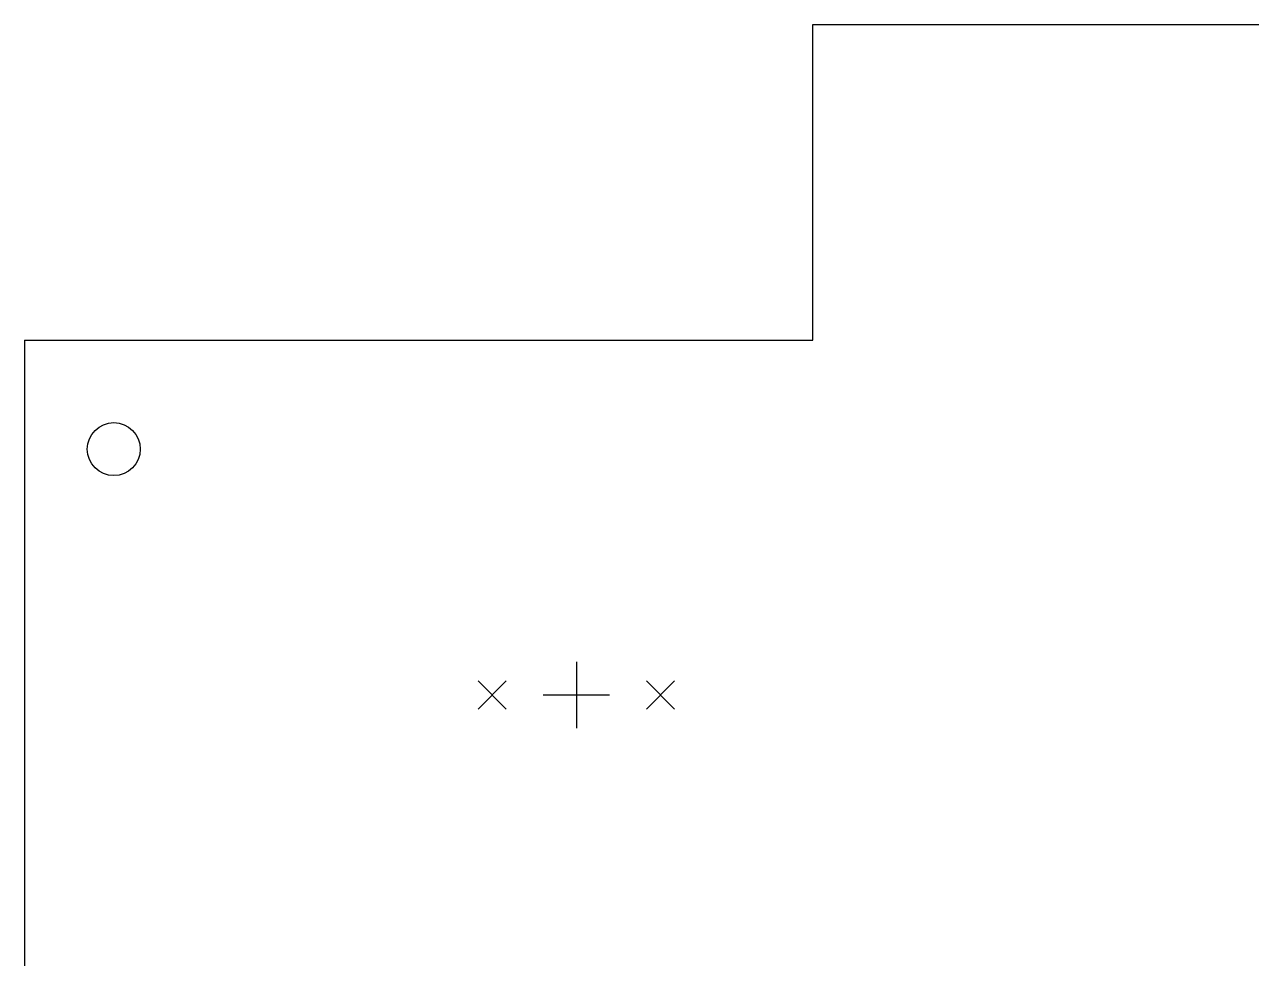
# Model space of a CAD drawing. Header units: millimetres. Extents: x 86 to 238, y -157 to -43.
# Drawn here: x 88.1 to 162.2, y -99.3 to -42.9 of the extents above; entities that cross this region are included whole.
import ezdxf

# ---------------------------------------------------------------- set-up
doc = ezdxf.new("R2010")
doc.units = ezdxf.units.MM
doc.layers.add('BLACK', color=250, linetype='CONTINUOUS')

msp = doc.modelspace()

# ---------------------------------------------------------------- linework, layer by layer
at = {"layer": 'BLACK', "linetype": 'CONTINUOUS'}
for p, q in [((135.73125, -42.8625), (192.88125, -42.8625)), ((135.73125, -61.9125), (135.73125, -42.8625)), ((88.10625, -61.9125), (88.10625, -142.875)), ((88.10625, -61.9125), (135.73125, -61.9125)), ((121.44375, -81.34375), (121.44375, -85.34375)), ((115.51375, -82.49375), (117.21375, -84.19375)), ((117.21375, -82.49375), (115.51375, -84.19375)), ((125.67375, -82.49375), (127.37375, -84.19375)), ((127.37375, -82.49375), (125.67375, -84.19375)), ((119.44375, -83.34375), (123.44375, -83.34375))]:
    msp.add_line(p, q, dxfattribs=at)
at = {"layer": 'BLACK'}
msp.add_circle((93.5, -68.5), 1.6, dxfattribs=at)

doc.saveas('drawing.dxf')
